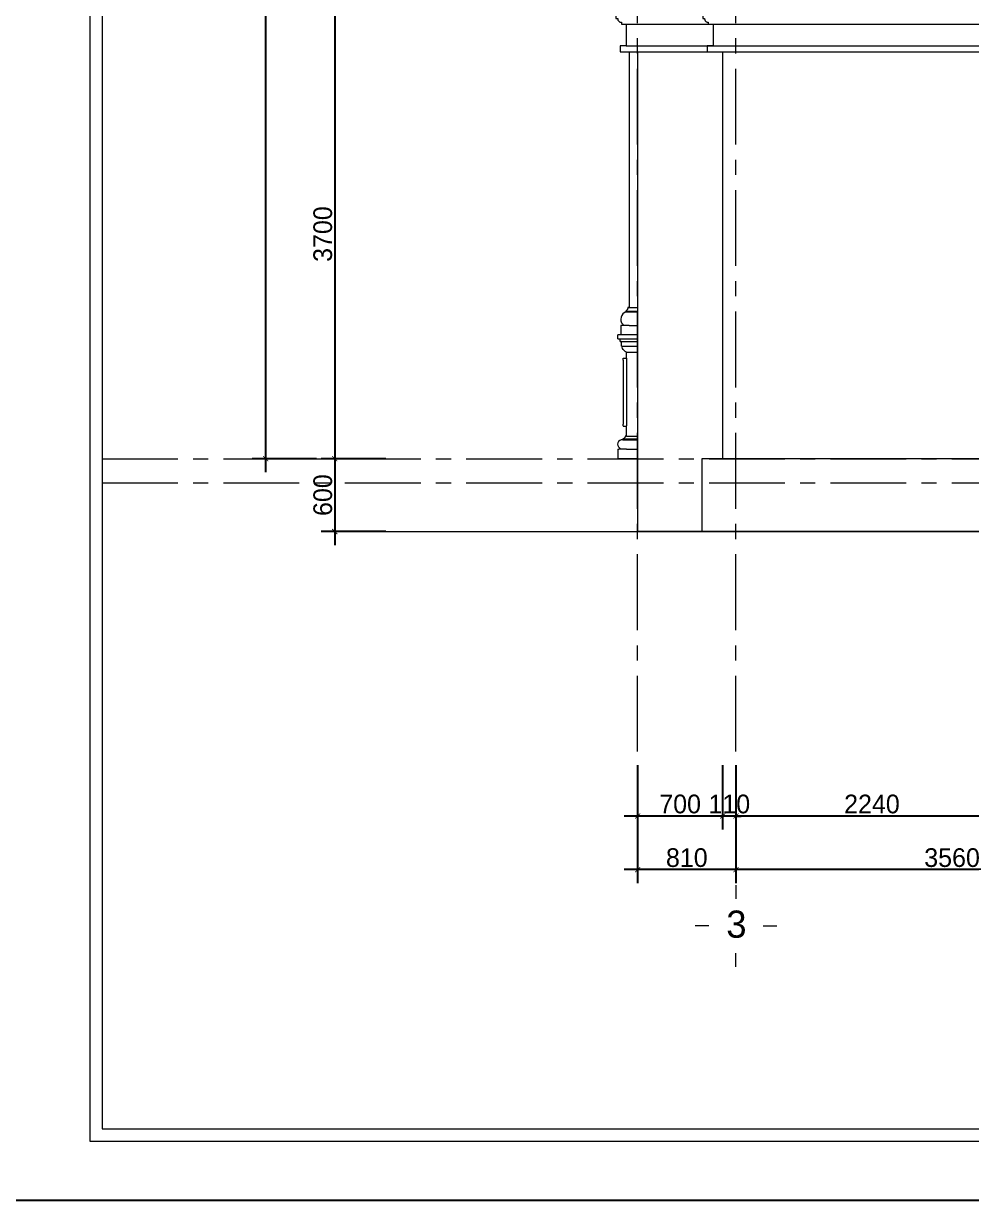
# Model space of a CAD drawing. Header units: millimetres. Extents: x 1832547 to 2001569, y -558009 to -417808.
# Drawn here: x 1967883 to 1975691, y -533453 to -523760 of the extents above; entities that cross this region are included whole.
import ezdxf
from ezdxf.enums import TextEntityAlignment as Align

# ---------------------------------------------------------------- set-up
doc = ezdxf.new("R2010")
doc.units = ezdxf.units.MM
doc.header["$MEASUREMENT"] = 0
doc.linetypes.add('CENTER', pattern=[2, 1.25, -0.25, 0.25, -0.25])
doc.layers.get('0').update_dxf_attribs({"linetype": 'CONTINUOUS'})
doc.layers.get('DEFPOINTS').update_dxf_attribs({"linetype": 'CONTINUOUS'})
for name, color, linetype, lineweight in [('AUDIT_I_160126172308-0', 7, 'CONTINUOUS', 5), ('CA.dim 08', 8, 'CONTINUOUS', 13), ('CA.manh 08', 8, 'CONTINUOUS', 9), ('CA.thay 145', 145, 'CONTINUOUS', 18), ('CA.tim 67', 67, 'CENTER', 9), ('CA.vat lieu 08', 8, 'CONTINUOUS', 5), ('CA_manh 08', 8, 'CONTINUOUS', 9)]:
    doc.layers.add(name, color=color, linetype=linetype, lineweight=lineweight)
doc.styles.add('CA.JSC1', font='Vhavan.ttf', dxfattribs={"width": 0.8})
doc.styles.get("Standard").update_dxf_attribs({"font": 'roman.shx'})
doc.dimstyles.new('CA 70', dxfattribs={"dimscale": 0.7, "dimtxt": 220, "dimasz": 60, "dimexe": 160, "dimexo": 0, "dimgap": 30, "dimtad": 1, "dimdec": 0, "dimrnd": 5, "dimzin": 0, "dimdsep": 46, "dimtxsty": 'Standard', "dimblk": 'ARCHTICK', "dimcen": 0.09, "dimdle": 160, "dimclrd": 256, "dimclre": 256, "dimclrt": 255, "dimadec": 0, "dimazin": 0, "dimtfac": 1, "dimtdec": 0, "dimtix": 1, "dimtmove": 2, "dimatfit": 3, "dimldrblk": 'DOT', "dimfxl": 600, "dimfxlon": 1, "dimtolj": 1, "dimtzin": 0, "dimarcsym": 0})

# ---------------------------------------------------------------- blocks, each defined once
blk = doc.blocks.new('A$C2d76a15f')
at = {"color": 4, "linetype": 'Continuous', "lineweight": 18}
for p, q in [((1212.4, 19312.8), (1212.4, 452.5)), ((1212.4, 452.5), (27498.5, 452.5))]:
    blk.add_line(p, q, dxfattribs=at)
for p, q in [((1305.6, 19219.6), (1305.6, 545.7)), ((1305.6, 545.7), (27405.3, 545.7))]:
    blk.add_line(p, q)
at = {"layer": 'DEFPOINTS', "ltscale": 600}
blk.add_line((27951, 0), (0, 0), dxfattribs=at)
blk = doc.blocks.new('_ArchTick')
at = {"color": 1, "linetype": 'ByBlock', "const_width": 0.15}
blk.add_lwpolyline([(-0.5, -0.5), (0.5, 0.5)], dxfattribs=at)
blk = doc.blocks.new('*D222')
at = {"layer": 'CA.manh 08', "lineweight": -2, "transparency": 16777216}
for p, q in [((1970446.2, -523531.6), (1970446.2, -527455.6)), ((1970866.2, -523643.6), (1970334.2, -523643.6)), ((1970866.2, -527343.6), (1970334.2, -527343.6))]:
    blk.add_line(p, q, dxfattribs=at)
at = {"layer": 'DEFPOINTS', "color": 0, "transparency": 16777216}
for p in [(1971837.2, -523643.6), (1970446.2, -527343.6), (1971837.2, -527343.6)]:
    blk.add_point(p, dxfattribs=at)
at = {"layer": 'CA.manh 08', "lineweight": -2, "transparency": 16777216, "xscale": 42, "yscale": 42, "zscale": 42}
for p, rotation in [((1970446.2, -523643.6), 90), ((1970446.2, -527343.6), 270)]:
    blk.add_blockref('_ArchTick', p, dxfattribs=dict(at, rotation=rotation))
at = {"layer": 'CA.manh 08', "color": 255, "transparency": 16777216, "insert": (1970348.2, -525493.6), "char_height": 154, "attachment_point": 5, "rotation": 90}
blk.add_mtext('\\A1;3700', dxfattribs=at)
blk = doc.blocks.new('_DOT')
at = {"color": 1, "linetype": 'ByBlock'}
blk.add_line((-0.5, 0), (-1, 0), dxfattribs=at)
at = {"color": 1, "linetype": 'ByBlock', "const_width": 0.5}
blk.add_lwpolyline([(-0.25, 0, 1), (0.25, 0, 1)], format="xyb", close=True, dxfattribs=at)
blk = doc.blocks.new('*D223')
at = {"layer": 'CA.manh 08', "lineweight": -2, "transparency": 16777216}
for p, q in [((1970446.2, -527231.6), (1970446.2, -528055.6)), ((1970866.2, -527343.6), (1970334.2, -527343.6)), ((1970866.2, -527943.6), (1970334.2, -527943.6))]:
    blk.add_line(p, q, dxfattribs=at)
at = {"layer": 'DEFPOINTS', "color": 0, "transparency": 16777216}
for p in [(1971837.2, -527343.6), (1970446.2, -527943.6), (1973054.8, -527943.6)]:
    blk.add_point(p, dxfattribs=at)
at = {"layer": 'CA.manh 08', "lineweight": -2, "transparency": 16777216, "xscale": 42, "yscale": 42, "zscale": 42}
for p, rotation in [((1970446.2, -527343.6), 90), ((1970446.2, -527943.6), 270)]:
    blk.add_blockref('_ArchTick', p, dxfattribs=dict(at, rotation=rotation))
at = {"layer": 'CA.manh 08', "color": 255, "transparency": 16777216, "insert": (1970348.2, -527643.6), "char_height": 154, "attachment_point": 5, "rotation": 90}
blk.add_mtext('\\A1;600', dxfattribs=at)
blk = doc.blocks.new('*D224')
at = {"layer": 'CA.manh 08', "lineweight": -2, "transparency": 16777216}
for p, q in [((1969877.1, -517281.6), (1969877.1, -527455.6)), ((1970297.1, -517393.6), (1969765.1, -517393.6)), ((1970297.1, -527343.6), (1969765.1, -527343.6))]:
    blk.add_line(p, q, dxfattribs=at)
at = {"layer": 'DEFPOINTS', "color": 0, "transparency": 16777216}
for p in [(1971837.2, -517393.6), (1969877.1, -527343.6), (1971837.2, -527343.6)]:
    blk.add_point(p, dxfattribs=at)
at = {"layer": 'CA.manh 08', "lineweight": -2, "transparency": 16777216, "xscale": 42, "yscale": 42, "zscale": 42}
for p, rotation in [((1969877.1, -517393.6), 90), ((1969877.1, -527343.6), 270)]:
    blk.add_blockref('_ArchTick', p, dxfattribs=dict(at, rotation=rotation))
at = {"layer": 'CA.manh 08', "color": 255, "transparency": 16777216, "insert": (1969779.1, -522368.6), "char_height": 154, "attachment_point": 5, "rotation": 90}
blk.add_mtext('\\A1;9950', dxfattribs=at)
blk = doc.blocks.new('FDBNDFJKBNFJKDNBFD')
at = {"layer": 'CA.vat lieu 08'}
for p, q in [((664804.5, -453296.5), (664804.5, -453401.5)), ((664594.5, -453611.5), (664489.5, -453611.5)), ((665014.5, -453611.5), (665119.5, -453611.5)), ((664804.5, -453926.5), (664804.5, -453821.5))]:
    blk.add_line(p, q, dxfattribs=at)
blk = doc.blocks.new('*D239')
at = {"layer": 'CA.dim 08', "lineweight": -2, "transparency": 16777216}
for p, q in [((1973751.6, -530308.3), (1973751.6, -530840.3)), ((1977311.6, -530308.3), (1977311.6, -530840.3)), ((1977423.6, -530728.3), (1973639.6, -530728.3))]:
    blk.add_line(p, q, dxfattribs=at)
at = {"layer": 'DEFPOINTS', "color": 0, "transparency": 16777216}
for p in [(1973751.6, -529426.8), (1977311.6, -529426.8), (1973751.6, -530728.3)]:
    blk.add_point(p, dxfattribs=at)
at = {"layer": 'CA.dim 08', "lineweight": -2, "transparency": 16777216, "xscale": 42, "yscale": 42, "zscale": 42, "rotation": 180}
blk.add_blockref('_ArchTick', (1973751.6, -530728.3), dxfattribs=at)
at = {"layer": 'CA.dim 08', "lineweight": -2, "transparency": 16777216, "xscale": 42, "yscale": 42, "zscale": 42}
blk.add_blockref('_ArchTick', (1977311.6, -530728.3), dxfattribs=at)
at = {"layer": 'CA.dim 08', "color": 255, "transparency": 16777216, "insert": (1975531.6, -530630.3), "char_height": 154, "attachment_point": 5}
blk.add_mtext('\\A1;3560', dxfattribs=at)
blk = doc.blocks.new('*D240')
at = {"layer": 'CA.dim 08', "lineweight": -2, "transparency": 16777216}
for p, q in [((1973751.6, -529866.6), (1973751.6, -530398.6)), ((1975991.6, -529866.6), (1975991.6, -530398.6)), ((1976103.6, -530286.6), (1973639.6, -530286.6))]:
    blk.add_line(p, q, dxfattribs=at)
at = {"layer": 'DEFPOINTS', "color": 0, "transparency": 16777216}
for p in [(1975991.6, -527868.6), (1973751.6, -529426.8), (1973751.6, -530286.6)]:
    blk.add_point(p, dxfattribs=at)
at = {"layer": 'CA.dim 08', "lineweight": -2, "transparency": 16777216, "xscale": 42, "yscale": 42, "zscale": 42, "rotation": 180}
blk.add_blockref('_ArchTick', (1973751.6, -530286.6), dxfattribs=at)
at = {"layer": 'CA.dim 08', "lineweight": -2, "transparency": 16777216, "xscale": 42, "yscale": 42, "zscale": 42}
blk.add_blockref('_ArchTick', (1975991.6, -530286.6), dxfattribs=at)
at = {"layer": 'CA.dim 08', "color": 255, "transparency": 16777216, "insert": (1974871.6, -530188.6), "char_height": 154, "attachment_point": 5}
blk.add_mtext('\\A1;2240', dxfattribs=at)
blk = doc.blocks.new('*D242')
at = {"layer": 'CA.dim 08', "lineweight": -2, "transparency": 16777216}
for p, q in [((1973641.6, -529866.6), (1973641.6, -530398.6)), ((1973751.6, -529866.6), (1973751.6, -530398.6)), ((1973641.6, -530286.6), (1973599.6, -530286.6)), ((1973751.6, -530286.6), (1973641.6, -530286.6)), ((1973751.6, -530286.6), (1973793.6, -530286.6))]:
    blk.add_line(p, q, dxfattribs=at)
at = {"layer": 'DEFPOINTS', "color": 0, "transparency": 16777216}
for p in [(1973641.6, -528547.5), (1973751.6, -528547.5), (1973641.6, -530286.6)]:
    blk.add_point(p, dxfattribs=at)
at = {"layer": 'CA.dim 08', "lineweight": -2, "transparency": 16777216, "xscale": 42, "yscale": 42, "zscale": 42}
blk.add_blockref('_ArchTick', (1973641.6, -530286.6), dxfattribs=at)
at = {"layer": 'CA.dim 08', "lineweight": -2, "transparency": 16777216, "xscale": 42, "yscale": 42, "zscale": 42, "rotation": 180}
blk.add_blockref('_ArchTick', (1973751.6, -530286.6), dxfattribs=at)
at = {"layer": 'CA.dim 08', "color": 255, "transparency": 16777216, "insert": (1973696.6, -530188.6), "char_height": 154, "attachment_point": 5}
blk.add_mtext('\\A1;110', dxfattribs=at)
blk = doc.blocks.new('*D243')
at = {"layer": 'CA.dim 08', "lineweight": -2, "transparency": 16777216}
for p, q in [((1972941.6, -529866.6), (1972941.6, -530398.6)), ((1973641.6, -529866.6), (1973641.6, -530398.6)), ((1973753.6, -530286.6), (1972829.6, -530286.6))]:
    blk.add_line(p, q, dxfattribs=at)
at = {"layer": 'DEFPOINTS', "color": 0, "transparency": 16777216}
for p in [(1973641.6, -528547.5), (1972941.6, -529541.1), (1972941.6, -530286.6)]:
    blk.add_point(p, dxfattribs=at)
at = {"layer": 'CA.dim 08', "lineweight": -2, "transparency": 16777216, "xscale": 42, "yscale": 42, "zscale": 42, "rotation": 180}
blk.add_blockref('_ArchTick', (1972941.6, -530286.6), dxfattribs=at)
at = {"layer": 'CA.dim 08', "lineweight": -2, "transparency": 16777216, "xscale": 42, "yscale": 42, "zscale": 42}
blk.add_blockref('_ArchTick', (1973641.6, -530286.6), dxfattribs=at)
at = {"layer": 'CA.dim 08', "color": 255, "transparency": 16777216, "insert": (1973291.6, -530188.6), "char_height": 154, "attachment_point": 5}
blk.add_mtext('\\A1;700', dxfattribs=at)
blk = doc.blocks.new('*D244')
at = {"layer": 'CA.dim 08', "lineweight": -2, "transparency": 16777216}
for p, q in [((1972941.6, -530308.3), (1972941.6, -530840.3)), ((1973751.6, -530308.3), (1973751.6, -530840.3)), ((1973863.6, -530728.3), (1972829.6, -530728.3))]:
    blk.add_line(p, q, dxfattribs=at)
at = {"layer": 'DEFPOINTS', "color": 0, "transparency": 16777216}
for p in [(1972941.6, -529225.1), (1973751.6, -529225.1), (1972941.6, -530728.3)]:
    blk.add_point(p, dxfattribs=at)
at = {"layer": 'CA.dim 08', "lineweight": -2, "transparency": 16777216, "xscale": 42, "yscale": 42, "zscale": 42, "rotation": 180}
blk.add_blockref('_ArchTick', (1972941.6, -530728.3), dxfattribs=at)
at = {"layer": 'CA.dim 08', "lineweight": -2, "transparency": 16777216, "xscale": 42, "yscale": 42, "zscale": 42}
blk.add_blockref('_ArchTick', (1973751.6, -530728.3), dxfattribs=at)
at = {"layer": 'CA.dim 08', "color": 255, "transparency": 16777216, "insert": (1973346.6, -530630.3), "char_height": 154, "attachment_point": 5}
blk.add_mtext('\\A1;810', dxfattribs=at)

msp = doc.modelspace()

# ---------------------------------------------------------------- linework, layer by layer
at = {"layer": 'CA.manh 08'}
msp.add_line((1972844.4, -526128.6), (1972941.6, -526128.6), dxfattribs=at)
at = {"layer": 'CA.thay 145'}
for p, q in [((1972871.6, -523993.6), (1972871.6, -525809.1)), ((1972871.6, -525528.1), (1972871.6, -526098.6)), ((1972810.1, -526163.9), (1972804.5, -526178.3)), ((1972819, -526151.3), (1972810.1, -526163.9)), ((1972830.6, -526141.1), (1972819, -526151.3)), ((1972844.4, -526134), (1972830.6, -526141.1)), ((1972851.3, -526123), (1972844.4, -526128.6)), ((1972844.4, -526128.6), (1972844.4, -526134)), ((1972844.4, -526134), (1972941.6, -526134)), ((1972856.5, -526115.8), (1972851.3, -526123)), ((1972859.7, -526107.5), (1972856.5, -526115.8)), ((1972860.7, -526098.6), (1972859.7, -526107.5)), ((1972871.6, -526098.6), (1972860.7, -526098.6)), ((1972871.6, -526098.6), (1972941.6, -526098.6)), ((1972804.5, -526178.3), (1972802.5, -526193.7)), ((1972802.5, -526193.7), (1972804.3, -526209)), ((1972803.5, -526245.6), (1972803.5, -526323.6)), ((1972814.4, -526245.6), (1972803.5, -526245.6)), ((1972804.3, -526209), (1972809.6, -526223.5)), ((1972809.6, -526223.5), (1972818.3, -526236.3)), ((1972817.4, -526244.7), (1972814.4, -526245.6)), ((1972847.9, -526245.6), (1972814.4, -526245.6)), ((1972819.4, -526242.2), (1972817.4, -526244.7)), ((1972818.3, -526236.3), (1972819.8, -526239.1)), ((1972819.8, -526239.1), (1972819.4, -526242.2)), ((1972847.9, -526245.6), (1972848.1, -526244.7)), ((1972871.6, -526245.6), (1972847.9, -526245.6)), ((1972871.6, -526245.6), (1972871.6, -526244.7)), ((1972871.6, -526245.6), (1972941.6, -526245.6)), ((1972778.4, -526356.5), (1972778.4, -526323.6)), ((1972803.5, -526323.6), (1972778.4, -526323.6)), ((1972778.4, -526356.5), (1972798.2, -526356.5)), ((1972798.2, -526377.1), (1972798.2, -526356.5)), ((1972798.2, -526356.5), (1972941.6, -526356.5)), ((1972941.6, -526323.6), (1972803.5, -526323.6)), ((1972802, -526377.7), (1972798.2, -526377.1)), ((1972798.2, -526377.1), (1972830.5, -526377.1)), ((1972805.2, -526379.5), (1972802, -526377.7)), ((1972807.3, -526382.1), (1972805.2, -526379.5)), ((1972808.1, -526385.3), (1972807.3, -526382.1)), ((1972808.1, -526416.1), (1972808.1, -526385.3)), ((1972808.1, -526416.1), (1972813, -526416.1)), ((1972813.9, -526426.2), (1972813, -526416.1)), ((1972817.1, -526436), (1972813.9, -526426.2)), ((1972822.4, -526445.1), (1972817.1, -526436)), ((1972829.7, -526453.2), (1972822.4, -526445.1)), ((1972838.6, -526460.1), (1972829.7, -526453.2)), ((1972821.4, -526517.3), (1972821.5, -526517.2)), ((1972821.4, -526517.4), (1972821.4, -526517.3)), ((1972821.4, -526517.5), (1972821.4, -526517.4)), ((1972821.4, -526517.6), (1972821.4, -526517.5)), ((1972821.4, -526532.2), (1972821.4, -526517.6)), ((1972821.4, -526532.3), (1972821.4, -526532.2)), ((1972821.4, -526532.4), (1972821.4, -526532.3)), ((1972821.4, -526532.4), (1972821.4, -526532.4)), ((1972821.5, -526532.5), (1972821.4, -526532.4)), ((1972821.5, -526532.5), (1972821.4, -527059.2)), ((1972821.5, -526517.2), (1972821.6, -526517.1)), ((1972821.5, -526532.6), (1972821.5, -526532.5)), ((1972821.6, -526532.7), (1972821.5, -526532.6)), ((1972821.6, -526517.1), (1972821.7, -526517)), ((1972821.6, -526532.7), (1972821.6, -526532.7)), ((1972821.7, -526532.8), (1972821.6, -526532.7)), ((1972821.7, -526517), (1972821.8, -526517)), ((1972821.8, -526532.8), (1972821.7, -526532.8)), ((1972821.8, -526517), (1972821.9, -526516.9)), ((1972821.8, -526532.9), (1972821.8, -526532.8)), ((1972821.9, -526532.9), (1972821.8, -526532.9)), ((1972821.9, -526516.9), (1972822, -526516.8)), ((1972822, -526532.9), (1972821.9, -526532.9)), ((1972822, -526516.8), (1972822.1, -526516.8)), ((1972822.1, -526516.8), (1972822.2, -526516.8)), ((1972822.2, -526516.8), (1972822.4, -526516.8)), ((1972822.4, -526516.8), (1972847.9, -526516.8)), ((1972848.9, -526465.5), (1972838.6, -526460.1)), ((1972847.9, -526516.8), (1972848, -526516.8)), ((1972848, -526516.8), (1972848.2, -526516.8)), ((1972848.2, -526516.8), (1972848.3, -526516.8)), ((1972848.3, -526516.8), (1972848.4, -526516.9)), ((1972848.4, -526516.9), (1972848.5, -526517)), ((1972848.5, -526517), (1972848.6, -526517)), ((1972848.6, -526517), (1972848.7, -526517.1)), ((1972848.7, -526517.1), (1972848.8, -526517.2)), ((1972848.8, -526517.3), (1972848.9, -526465.5)), ((1972848.8, -526517.2), (1972848.8, -526517.3)), ((1972848.8, -526517.3), (1972848.9, -526517.4)), ((1972848.9, -526465.5), (1972941.6, -526465.5)), ((1972848.9, -526517.4), (1972848.9, -526517.5)), ((1972848.9, -526517.5), (1972848.9, -526517.6)), ((1972848.9, -526517.6), (1972848.9, -526569.5)), ((1972848, -526570.3), (1972847.9, -526570.3)), ((1972848.2, -526570.3), (1972848, -526570.3)), ((1972848.3, -526570.3), (1972848.2, -526570.3)), ((1972848.4, -526570.2), (1972848.3, -526570.3)), ((1972848.5, -526570.2), (1972848.4, -526570.2)), ((1972848.6, -526570.1), (1972848.5, -526570.2)), ((1972848.7, -526570), (1972848.6, -526570.1)), ((1972848.8, -526569.9), (1972848.7, -526570)), ((1972848.9, -526569.7), (1972848.8, -526569.8)), ((1972848.8, -526569.8), (1972848.8, -527021.8)), ((1972848.9, -526569.5), (1972848.9, -526569.6)), ((1972848.9, -526569.6), (1972848.9, -526569.7)), ((1972848, -527021.3), (1972847.9, -527021.3)), ((1972848.2, -527021.3), (1972848, -527021.3)), ((1972848.3, -527021.3), (1972848.2, -527021.3)), ((1972848.4, -527021.4), (1972848.3, -527021.3)), ((1972848.5, -527021.4), (1972848.4, -527021.4)), ((1972848.6, -527021.5), (1972848.5, -527021.4)), ((1972848.7, -527021.6), (1972848.6, -527021.5)), ((1972848.8, -527021.7), (1972848.7, -527021.6)), ((1972848.9, -527021.9), (1972848.8, -527021.8)), ((1972848.9, -527022), (1972848.9, -527021.9)), ((1972848.9, -527022.1), (1972848.9, -527022)), ((1972848.9, -527022.1), (1972848.9, -527074)), ((1972821.4, -527059.2), (1972821.4, -527059.3)), ((1972821.4, -527059.3), (1972821.4, -527059.3)), ((1972821.4, -527059.3), (1972821.4, -527059.4)), ((1972821.4, -527074), (1972821.4, -527059.4)), ((1972821.4, -527074), (1972821.4, -527074.1)), ((1972821.4, -527074.1), (1972821.4, -527074.2)), ((1972821.4, -527074.2), (1972821.4, -527074.3)), ((1972821.4, -527074.3), (1972821.5, -527074.4)), ((1972821.5, -527074.4), (1972821.6, -527074.5)), ((1972821.6, -527074.5), (1972821.7, -527074.6)), ((1972821.7, -527074.6), (1972821.8, -527074.7)), ((1972821.8, -527074.7), (1972821.9, -527074.7)), ((1972821.9, -527074.7), (1972822, -527074.8)), ((1972822, -527058.7), (1972822.4, -527058.5)), ((1972822, -527074.8), (1972822.1, -527074.8)), ((1972822.1, -527074.8), (1972822.2, -527074.8)), ((1972822.2, -527074.8), (1972822.4, -527074.8)), ((1972822.4, -527074.8), (1972847.9, -527074.8)), ((1972847.9, -527074.8), (1972848, -527074.8)), ((1972848, -527074.8), (1972848.2, -527074.8)), ((1972848.2, -527074.8), (1972848.3, -527074.8)), ((1972848.3, -527074.8), (1972848.4, -527074.7)), ((1972848.4, -527074.7), (1972848.5, -527074.7)), ((1972848.5, -527074.7), (1972848.6, -527074.6)), ((1972848.6, -527074.6), (1972848.7, -527074.5)), ((1972848.7, -527074.5), (1972848.8, -527074.4)), ((1972848.8, -527074.3), (1972848.9, -527074.2)), ((1972848.8, -527074.4), (1972848.8, -527074.3)), ((1972848.9, -527158.5), (1972848.8, -527074.3)), ((1972848.9, -527074.1), (1972848.9, -527074)), ((1972848.9, -527074.2), (1972848.9, -527074.1)), ((1972778, -527212.5), (1972775.8, -527223.7)), ((1972775.8, -527223.7), (1972777.8, -527234.9)), ((1972784.2, -527202.5), (1972778, -527212.5)), ((1972793.7, -527194.4), (1972784.2, -527202.5)), ((1972805.8, -527189.2), (1972793.7, -527194.4)), ((1972819.2, -527187.3), (1972805.8, -527189.2)), ((1972827.1, -527176.4), (1972819.2, -527179.1)), ((1972819.2, -527179.1), (1972819.2, -527187.3)), ((1972819.2, -527179.1), (1972941.6, -527179.1)), ((1972819.2, -527187.3), (1972941.6, -527187.3)), ((1972833.4, -527171.7), (1972827.1, -527176.4)), ((1972837.5, -527165.5), (1972833.4, -527171.7)), ((1972839, -527158.5), (1972837.5, -527165.5)), ((1972848.9, -527158.5), (1972839, -527158.5)), ((1972848.9, -527158.5), (1972941.6, -527158.5)), ((1972777.8, -527234.9), (1972783.7, -527245)), ((1972779.6, -527265.4), (1972779.6, -527343.6)), ((1972779.6, -527265.4), (1972787, -527265.4)), ((1972783.7, -527245), (1972793.2, -527253.2)), ((1972791.8, -527264.2), (1972787, -527265.4)), ((1972828.4, -527265.4), (1972787, -527265.4)), ((1972795, -527261), (1972791.8, -527264.2)), ((1972793.2, -527253.2), (1972795.5, -527256.8)), ((1972795.5, -527256.8), (1972795, -527261)), ((1972828.4, -527265.4), (1972828.8, -527264.2)), ((1972848.9, -527265.4), (1972828.4, -527265.4)), ((1972848.9, -527265.4), (1972848.9, -527264.2)), ((1972848.9, -527265.4), (1972941.6, -527265.4)), ((1972941.6, -527343.6), (1972779.6, -527343.6))]:
    msp.add_line(p, q, dxfattribs=at)
for points in [[(1972862.4, -523643.6), (1972862.4, -523643.6), (1972762.4, -523643.6), (1972762.4, -523718.6), (1972777.4, -523718.6), (1972777.3, -523722.6), (1972777.8, -523726.6), (1972778.9, -523730.5), (1972780.5, -523734.2), (1972782.7, -523737.6), (1972785.3, -523740.7), (1972788.4, -523743.3), (1972791.8, -523745.5), (1972795.5, -523747.1), (1972799.4, -523748.2), (1972803.4, -523748.7), (1972807.4, -523748.7), (1972807.4, -523763.6), (1972847.4, -523763.6), (1972847.4, -523943.6), (1972797.4, -523943.6), (1972797.4, -523993.6), (1972859.9, -523993.6)], [(1973578.5, -523643.6), (1973578.5, -523643.6), (1973478.5, -523643.6), (1973478.5, -523718.6), (1973493.5, -523718.6), (1973493.4, -523722.6), (1973493.9, -523726.6), (1973495, -523730.5), (1973496.7, -523734.2), (1973498.8, -523737.6), (1973501.5, -523740.7), (1973504.5, -523743.3), (1973507.9, -523745.5), (1973511.6, -523747.1), (1973515.5, -523748.2), (1973519.5, -523748.7), (1973523.5, -523748.7), (1973523.5, -523763.6), (1973563.5, -523763.6), (1973563.5, -523943.6), (1973513.5, -523943.6), (1973513.5, -523993.6), (1973576, -523993.6)], [(1972847.4, -523763.6), (1983516.7, -523763.6)], [(1972847.4, -523943.6), (1983556.7, -523943.6)], [(1972859.9, -523993.6), (1983556.7, -523993.6)], [(1972941.6, -523993.6), (1972941.6, -527943.6)], [(1973641.6, -523993.6), (1973641.6, -527343.6)], [(1973471.6, -527343.6), (1973471.6, -527943.6)], [(1982894, -527343.6), (1973471.6, -527343.6)], [(1970600.2, -527943.6), (1983421.7, -527943.6)], [(1973471.6, -527943.6), (1972941.6, -527943.6)], [(1977201.6, -527943.6), (1977201.6, -527943.6), (1973471.6, -527943.6)]]:
    msp.add_lwpolyline(points, dxfattribs=at)
at = {"layer": 'CA.tim 67', "ltscale": 500}
for p, q in [((1972941.6, -530756.3), (1972941.6, -514383.7)), ((1973751.6, -530756.3), (1973751.6, -514383.7))]:
    msp.add_line(p, q, dxfattribs=at)
for points in [[(1968529.6, -527343.6), (1994035.6, -527343.6)], [(1968529.6, -527543.6), (1994035.6, -527543.6)]]:
    msp.add_lwpolyline(points, dxfattribs=at)
at = {"layer": 'CA_manh 08'}
for p, q in [((1972798.2, -526377.1), (1972941.6, -526377.1)), ((1972813, -526416.1), (1972941.6, -526416.1))]:
    msp.add_line(p, q, dxfattribs=at)

# ---------------------------------------------------------------- block references
at = {"layer": 'CA.dim 08', "xscale": 1.066666666666667, "yscale": 1.066666666666667, "zscale": 1.066666666666667}
msp.add_blockref('FDBNDFJKBNFJKDNBFD', (1264626.8, -47340), dxfattribs=at)
at = {"layer": 'CA.thay 145', "xscale": 1.082069156961423, "yscale": 1.082069156961423, "zscale": 1.082069156961423}
msp.add_blockref('A$C2d76a15f', (1967116.9, -533453.1), dxfattribs=at)

# ---------------------------------------------------------------- texts
at = {"layer": 'AUDIT_I_160126172308-0', "style": 'CA.JSC1'}
msp.add_text('3', height=224, dxfattribs=at).set_placement((1973755.1, -531177.2), align=Align.MIDDLE)

# ---------------------------------------------------------------- dimensions: what is measured, and where the dimension line sits
at = {"layer": 'CA.dim 08'}
for base, p1, p2, picture, middle in [((1973751.6, -530286.6), (1975991.6, -527868.6), (1973751.6, -529426.8), '*D240', (1974871.6, -530188.6)), ((1972941.6, -530286.6), (1973641.6, -528547.5), (1972941.6, -529541.1), '*D243', (1973291.6, -530188.6)), ((1973641.6, -530286.6), (1973751.6, -528547.5), (1973641.6, -528547.5), '*D242', (1973696.6, -530188.6)), ((1972941.6, -530728.3), (1973751.6, -529225.1), (1972941.6, -529225.1), '*D244', (1973346.6, -530630.3)), ((1973751.6, -530728.3), (1977311.6, -529426.8), (1973751.6, -529426.8), '*D239', (1975531.6, -530630.3))]:
    dim = msp.add_linear_dim(base=base, p1=p1, p2=p2, angle=180, dimstyle='CA 70', dxfattribs=at)
    dim.commit()
    dim.dimension.update_dxf_attribs({"geometry": picture, "text_midpoint": middle})
at = {"layer": 'CA.manh 08'}
for base, p1, p2, picture, middle in [((1969877.1, -527343.6), (1971837.2, -517393.6), (1971837.2, -527343.6), '*D224', (1969779.1, -522368.6)), ((1970446.2, -527343.6), (1971837.2, -523643.6), (1971837.2, -527343.6), '*D222', (1970348.2, -525493.6)), ((1970446.2, -527943.6), (1971837.2, -527343.6), (1973054.8, -527943.6), '*D223', (1970348.2, -527643.6))]:
    dim = msp.add_linear_dim(base=base, p1=p1, p2=p2, angle=90, dimstyle='CA 70', dxfattribs=at)
    dim.commit()
    dim.dimension.update_dxf_attribs({"geometry": picture, "text_midpoint": middle})

doc.saveas('drawing.dxf')
